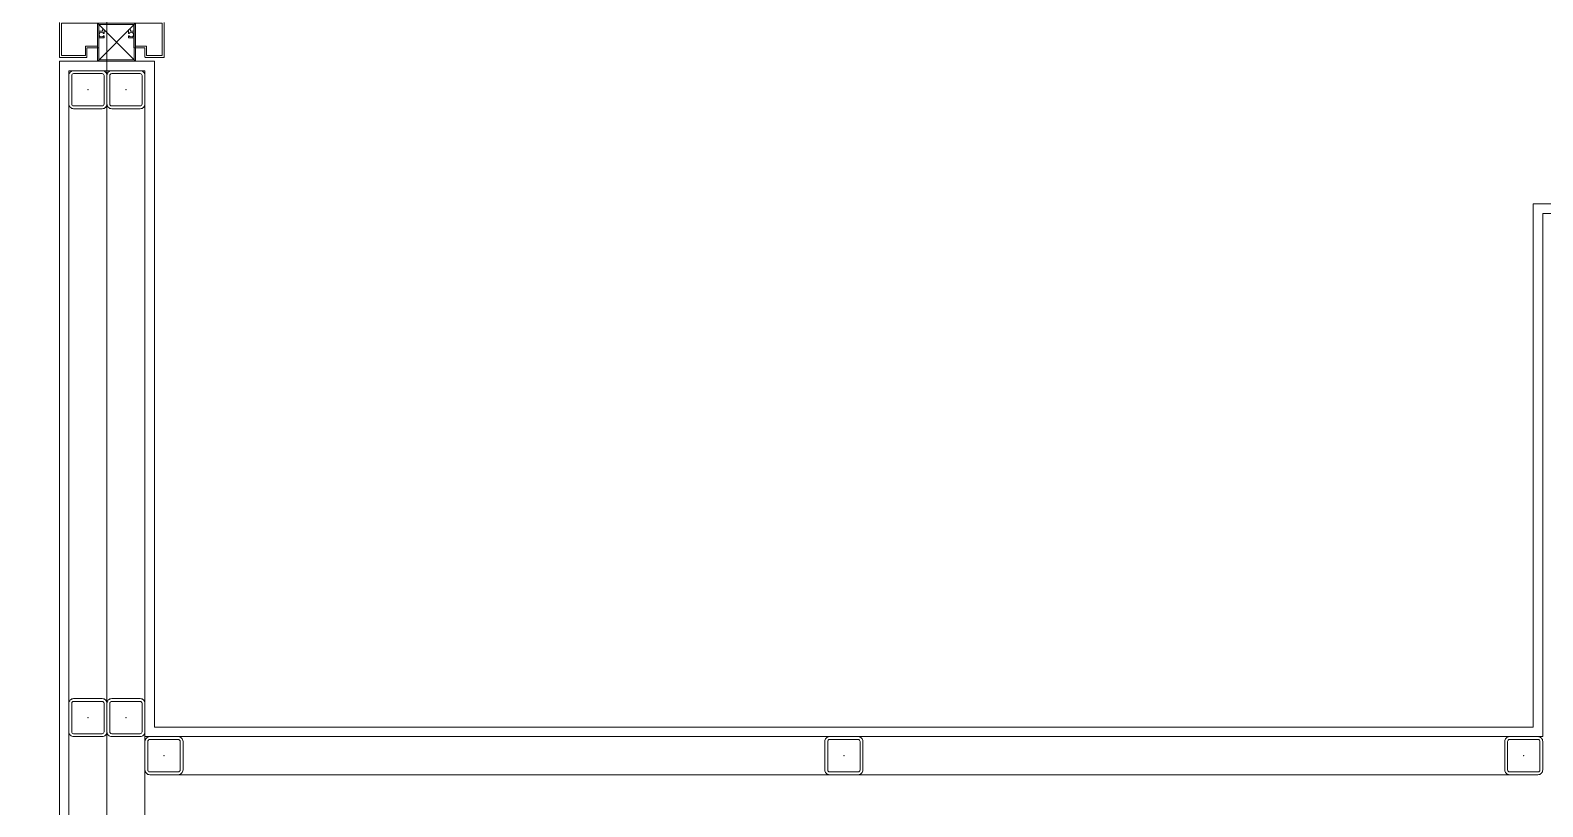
# Model space of a CAD drawing. Extents: x -2749 to 23780, y -1311 to 8245.
# Drawn here: x 14179.4 to 14338.5, y 2621.6 to 2703.3 of the extents above; entities that cross this region are included whole.
import ezdxf

# ---------------------------------------------------------------- set-up
doc = ezdxf.new("R2010")
doc.units = 0
doc.header["$MEASUREMENT"] = 0
doc.layers.get('0').update_dxf_attribs({"color": 9, "lineweight": 9})
for name, color, linetype, lineweight in [('06D', 9, 'Continuous', 9), ('10', 9, 'Continuous', 9), ('11', 9, 'Continuous', 9), ('40B', 9, 'Continuous', 9)]:
    doc.layers.add(name, color=color, linetype=linetype, lineweight=lineweight)

# ---------------------------------------------------------------- blocks, each defined once
blk = doc.blocks.new('Prf-40x40')
for points in [[(1.5, -2), (-1.5, -2, -0.414214), (-2, -1.5), (-2, 1.5, -0.414214), (-1.5, 2), (1.5, 2, -0.414214), (2, 1.5), (2, -1.5, -0.414214)], [(1.5, -1.7), (-1.5, -1.7, -0.414214), (-1.7, -1.5), (-1.7, 1.5, -0.414214), (-1.5, 1.7), (1.5, 1.7, -0.414214), (1.7, 1.5), (1.7, -1.5, -0.414214)]]:
    blk.add_lwpolyline(points, format="xyb", close=True)
blk.add_point((0, 0))
blk = doc.blocks.new('p-korkasa_40x40')
at = {"layer": '10'}
for points in [[(-2, -2), (-2, -2, 4.557572), (-2, -2), (2, -2, 6.895317), (2, -2), (2, -2), (2, 2), (-2, 2), (-2, -2)], [(-1.85, -1.85), (-1.85, 1.85), (1.85, 1.85), (1.85, -1.85), (-1.85, -1.85, -4.556435), (-1.85, -1.85)]]:
    blk.add_lwpolyline(points, format="xyb", close=True, dxfattribs=at)
for points in [[(2, -2), (-2, 2)], [(2, 2), (-2, -1.97)]]:
    blk.add_lwpolyline(points, dxfattribs=at)
blk = doc.blocks.new('p-kapı')
at = {"layer": '10'}
for points in [[(-1.48, -86.68), (-1.48, -86.85), (-1.84, -86.85), (-1.84, -86.15, -0.414214)], [(1.84, -86.15), (1.84, -86.85), (1.48, -86.85), (1.48, -86.68, 0.414214)], [(1.28, -86.68), (1.28, -87.08), (1.39, -87.08), (1.35, -87.05, -0.091673), (1.43, -86.98), (1.46, -87.01, -0.288261), (1.7, -87.01), (1.74, -86.98, -0.091673), (1.81, -87.05), (1.77, -87.08, -0.288261), (1.77, -87.32), (1.81, -87.36, -0.091673), (1.74, -87.43), (1.7, -87.4, -0.288261), (1.46, -87.4), (1.43, -87.43, -0.091673), (1.35, -87.36), (1.39, -87.32), (1.28, -87.32), (1.28, -87.55), (1.84, -87.55), (1.84, -88.57, 0.414214), (1.87, -88.6), (3, -88.6), (3, -89.58, 0.414214), (3.03, -89.6), (5, -89.6, 0.414214), (5.02, -89.58), (5.02, -85.95, 0.414214)], [(-5.98, -85.95), (-5.98, -89.58, 0.414214), (-5.95, -89.6), (-3.12, -89.6, 0.414214), (-3.1, -89.58), (-3.1, -88.6), (-1.86, -88.6, 0.414214), (-1.84, -88.57), (-1.84, -87.55), (-1.28, -87.55), (-1.28, -87.32), (-1.39, -87.32), (-1.35, -87.36, -0.091673), (-1.43, -87.43), (-1.46, -87.4, -0.288261), (-1.7, -87.4), (-1.74, -87.43, -0.091673), (-1.81, -87.36), (-1.77, -87.32, -0.288261), (-1.77, -87.08), (-1.81, -87.05, -0.091673), (-1.74, -86.98), (-1.7, -87.01, -0.288261), (-1.46, -87.01), (-1.43, -86.98, -0.091673), (-1.35, -87.05), (-1.39, -87.08), (-1.28, -87.08), (-1.28, -86.68, 0.414214)]]:
    blk.add_lwpolyline(points, format="xyb", dxfattribs=at)
for points in [[(-5.78, -89.4), (-5.78, -86), (-2, -86), (-2, -88.42), (-3.26, -88.42), (-3.26, -89.4)], [(2, -88.42), (3.16, -88.42), (3.16, -89.4), (4.82, -89.4), (4.82, -86), (2, -86)]]:
    blk.add_lwpolyline(points, close=True, dxfattribs=at)
at = {"layer": '10', "extrusion": (0, 0, -1), "zscale": -1, "rotation": 90}
blk.add_blockref('p-korkasa_40x40', (0, -88), dxfattribs=at)
blk = doc.blocks.new('p-2. kat planı')
at = {"layer": '06D'}
for points in [[(14187.5, 2544.5), (14187.5, 2695.5)], [(14191.5, 2544.5), (14191.5, 2695.5)], [(14336.5, 2625), (14193.5, 2625)]]:
    blk.add_lwpolyline(points, dxfattribs=at)
at = {"layer": '11'}
for points in [[(14470.5, 2605), (14347.5, 2605), (14347.5, 2555), (14337.5, 2555), (14337.5, 2610), (14192.5, 2610), (14192.5, 2540), (14182.5, 2540), (14182.5, 2700), (14192.5, 2700), (14192.5, 2630), (14337.5, 2630), (14337.5, 2685), (14347.5, 2685), (14347.5, 2635), (14470.5, 2635)], [(14470.5, 2606), (14346.5, 2606), (14346.5, 2556), (14338.5, 2556), (14338.5, 2611), (14191.5, 2611), (14191.5, 2541), (14183.5, 2541), (14183.5, 2699), (14191.5, 2699), (14191.5, 2629), (14338.5, 2629), (14338.5, 2684), (14346.5, 2684), (14346.5, 2634), (14470.5, 2634)]]:
    blk.add_lwpolyline(points, dxfattribs=at)
at = {"layer": '40B'}
blk.add_lwpolyline([(13052.5, 1837.5), (13052.5, 1065.5), (13054.42, 1065.5, -0.152186), (16671.45, 2158.21), (16671.45, 2226.09), (16672.5, 2226.09), (16672.5, 2372.5), (15945, 2372.5), (15945, 2365), (14187.5, 2363), (14187.5, 2825), (13845, 2825), (13845, 1845), (13845, 1837.5)], format="xyb", close=True, dxfattribs=at)
blk.add_lwpolyline([(14187.5, 2620), (14480.5, 2620), (14480.5, 2825), (14187.5, 2825)], close=True, dxfattribs=at)
blk.add_blockref('p-kapı', (14188.5, 2790))
at = {"layer": '10', "xscale": -1}
for p, rotation in [((14185.5, 2697), 90), ((14189.5, 2697), 90), ((14185.5, 2631), 90), ((14189.5, 2631), 90), ((14193.5, 2627), 180), ((14265, 2627), 180), ((14336.5, 2627), 180)]:
    blk.add_blockref('Prf-40x40', p, dxfattribs=dict(at, rotation=rotation))

msp = doc.modelspace()

# ---------------------------------------------------------------- block references
msp.add_blockref('p-2. kat planı', (0, 0))

doc.saveas('drawing.dxf')
